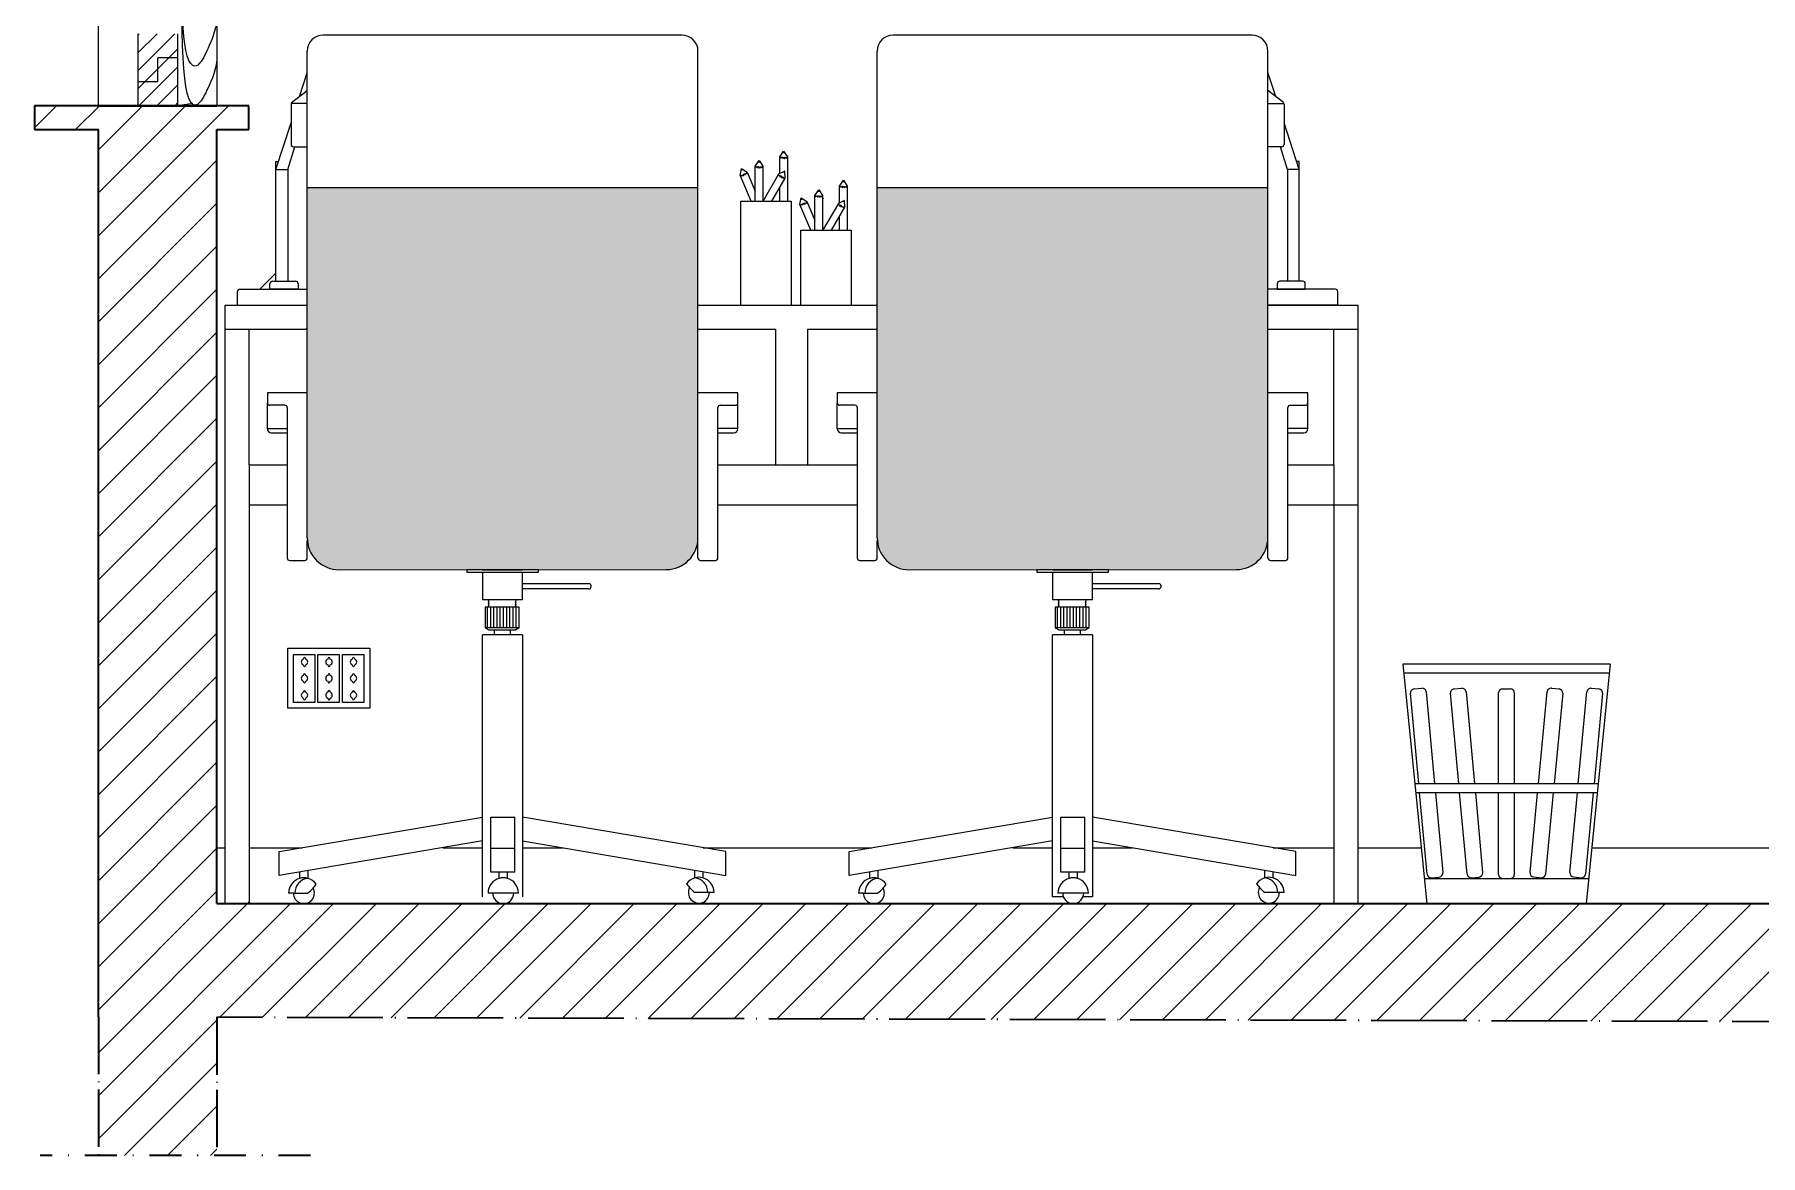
# Model space of a CAD drawing. Header units: millimetres. Extents: x 1104 to 6167, y 592 to 2113.
# Drawn here: x 5008.6 to 5225, y 968 to 1108.4 of the extents above; entities that cross this region are included whole.
import ezdxf

# ---------------------------------------------------------------- set-up
doc = ezdxf.new("R2010")
doc.units = ezdxf.units.MM
doc.linetypes.add('ACAD_ISO04W100', pattern=[30, 24, -3, 0, -3])
doc.linetypes.add('DASHDOT', pattern=[1, 0.5, -0.25, 0, -0.25])
for name, color, linetype, lineweight in [('A-FLOR-LEVL', 3, 'Continuous', 35), ('A-FURN', 2, 'Continuous', 18), ('A-GLAZ-FULL', 4, 'Continuous', 25), ('A-WALL-FULL-EXT', 3, 'Continuous', 35), ('A-WALL-FULL-EXTR', 3, 'Continuous', 35), ('TEXTURE', 13, 'Continuous', 25)]:
    doc.layers.add(name, color=color, linetype=linetype, lineweight=lineweight)
for name, color, linetype in [('A-SECT-D-MCUC', 12, 'Continuous'), ('ACCESSORI', 8, 'Continuous'), ('BATTISCOPA', 10, 'Continuous')]:
    doc.layers.add(name, color=color, linetype=linetype)

msp = doc.modelspace()

# ---------------------------------------------------------------- hatches: boundary and pattern name
at = {"layer": 'A-SECT-D-MCUC'}
h = msp.add_hatch(dxfattribs=at)
h.set_pattern_fill('ANSI31', color=256, scale=0.5)
h.paths.add_polyline_path([(5026.53, 1108.53), (5021.53, 1108.53), (5021.53, 1102.53), (5024.03, 1102.53), (5024.03, 1105.53), (5026.53, 1105.53)])
h.paths.add_polyline_path([(5026.53, 1105.53), (5024.03, 1105.53), (5024.03, 1102.53), (5021.53, 1102.53), (5021.53, 1099.53), (5026.53, 1099.53)])
h.paths.add_polyline_path([(5026.53, 1239.53), (5021.53, 1239.53), (5021.53, 1236.53), (5024.03, 1236.53), (5024.03, 1233.53), (5026.53, 1233.53)])
h.paths.add_polyline_path([(5026.53, 1233.53), (5024.03, 1233.53), (5024.03, 1236.53), (5021.53, 1236.53), (5021.53, 1230.53), (5026.53, 1230.53)])
at = {"layer": 'TEXTURE'}
h = msp.add_hatch(dxfattribs=at)
h.set_pattern_fill('ANGLE', color=256, scale=0.21)
h.set_pattern_definition([(0, (0, 0), (0, 1.46685), [1.0668, -0.40005]), (90, (0, 0), (-1.46685, 9e-17), [1.0668, -0.40005])])
h.paths.add_polyline_path([(5091.75, 1089.26), (5042.75, 1089.26), (5042.75, 1045.37, 0.414284), (5046.75, 1041.37), (5064.75, 1041.37), (5064.75, 1041.37), (5069.75, 1041.37), (5087.75, 1041.38, 0.414106), (5091.75, 1045.38), (5091.75, 1045.94)])
h.paths.add_polyline_path([(5163.22, 1089.26), (5114.22, 1089.26), (5114.22, 1045.37, 0.414284), (5118.22, 1041.37), (5136.22, 1041.37), (5136.22, 1041.37), (5141.22, 1041.37), (5159.22, 1041.38, 0.414106), (5163.22, 1045.38), (5163.22, 1045.94)])

# ---------------------------------------------------------------- linework, layer by layer
for p, q in [((5031.43, 1073.87), (5031.43, 1077.84)), ((5032.48, 1074.52), (5042.75, 1074.52)), ((5091.75, 1074.52), (5114.22, 1074.52)), ((5163.22, 1074.52), (5174.48, 1074.52))]:
    msp.add_line(p, q)
at = {"layer": 'A-FLOR-LEVL'}
for p, q in [((5035.43, 1099.53), (5008.56, 1099.53)), ((5008.56, 1099.53), (5008.56, 1096.53)), ((5035.43, 1096.53), (5035.43, 1099.53)), ((5008.56, 1096.53), (5016.56, 1096.53)), ((5031.43, 1096.53), (5035.43, 1096.53)), ((5031.43, 999.53), (5384.44, 999.57))]:
    msp.add_line(p, q, dxfattribs=at)
at = {"layer": 'A-FLOR-LEVL', "linetype": 'ACAD_ISO04W100', "ltscale": 0.3}
for p, q in [((5016.56, 985.33), (5016.56, 967.96)), ((5031.43, 985.28), (5031.43, 967.96))]:
    msp.add_line(p, q, dxfattribs=at)
at = {"layer": 'A-FLOR-LEVL', "linetype": 'ACAD_ISO04W100', "ltscale": 0.5}
msp.add_line((5384.44, 984.29), (5031.43, 985.28), dxfattribs=at)
at = {"layer": 'A-FURN'}
for p, q in [((5016.56, 1099.53), (5016.56, 1239.53)), ((5031.43, 1128.72), (5031.43, 1099.53)), ((5089.75, 1108.37), (5044.75, 1108.37)), ((5161.22, 1108.37), (5116.22, 1108.37)), ((5042.75, 1045.37), (5042.75, 1106.37)), ((5091.75, 1045.94), (5091.75, 1106.37)), ((5114.22, 1045.37), (5114.22, 1106.37)), ((5163.22, 1045.94), (5163.22, 1106.37)), ((5028.42, 1099.79), (5026.53, 1099.53)), ((5042.75, 1089.26), (5091.75, 1089.26)), ((5114.22, 1089.26), (5163.22, 1089.26)), ((5034, 1074.52), (5034, 1076.22)), ((5034.3, 1076.52), (5042.75, 1076.52)), ((5041.6, 1076.52), (5038.08, 1076.52)), ((5032.48, 999.52), (5032.48, 1074.52)), ((5032.48, 1074.52), (5042.75, 1074.52)), ((5034, 1074.52), (5042.75, 1074.52)), ((5091.75, 1074.52), (5114.22, 1074.52)), ((5163.22, 1074.52), (5174.48, 1074.52)), ((5171.98, 1074.52), (5163.22, 1074.52)), ((5174.48, 1074.52), (5174.48, 999.54)), ((5032.48, 1071.52), (5042.75, 1071.52)), ((5035.48, 1054.52), (5035.48, 1071.52)), ((5091.75, 1071.52), (5101.48, 1071.52)), ((5101.48, 1071.52), (5101.48, 1054.52)), ((5105.48, 1071.52), (5114.22, 1071.52)), ((5105.48, 1071.52), (5105.48, 1054.52)), ((5163.22, 1071.52), (5174.48, 1071.52)), ((5171.48, 1054.52), (5171.48, 1071.52)), ((5042.75, 1063.54), (5037.75, 1063.54)), ((5037.75, 1063.54), (5037.75, 1062.29)), ((5096.75, 1063.54), (5091.75, 1063.54)), ((5096.75, 1062.29), (5096.75, 1063.54)), ((5114.22, 1063.54), (5109.22, 1063.54)), ((5109.22, 1063.54), (5109.22, 1062.29)), ((5168.22, 1063.54), (5163.22, 1063.54)), ((5168.22, 1062.29), (5168.22, 1063.54)), ((5037.75, 1059.04), (5037.75, 1062.29)), ((5039.95, 1061.99), (5038.05, 1061.99)), ((5040.25, 1061.69), (5040.25, 1042.84)), ((5094.25, 1042.84), (5094.25, 1061.69)), ((5094.55, 1061.99), (5096.45, 1061.99)), ((5096.75, 1059.04), (5096.75, 1062.29)), ((5109.22, 1059.04), (5109.22, 1062.29)), ((5111.42, 1061.99), (5109.52, 1061.99)), ((5111.72, 1061.69), (5111.72, 1042.84)), ((5165.72, 1042.84), (5165.72, 1061.69)), ((5166.02, 1061.99), (5167.92, 1061.99)), ((5168.22, 1059.04), (5168.22, 1062.29)), ((5040.25, 1059.04), (5037.75, 1059.04)), ((5038.25, 1058.54), (5040.25, 1058.54)), ((5096.75, 1059.08), (5094.25, 1059.06)), ((5094.25, 1058.54), (5096.25, 1058.54)), ((5111.72, 1059.04), (5109.22, 1059.04)), ((5109.72, 1058.54), (5111.72, 1058.54)), ((5168.22, 1059.08), (5165.72, 1059.06)), ((5165.72, 1058.54), (5167.72, 1058.54)), ((5035.48, 1054.52), (5035.48, 999.52)), ((5035.48, 1054.52), (5040.25, 1054.52)), ((5094.25, 1054.52), (5111.72, 1054.52)), ((5165.72, 1054.52), (5171.48, 1054.52)), ((5171.48, 1054.52), (5171.48, 999.52)), ((5035.48, 1049.52), (5040.25, 1049.52)), ((5094.25, 1049.52), (5111.72, 1049.52)), ((5165.72, 1049.52), (5171.48, 1049.52)), ((5171.48, 1049.52), (5174.48, 1049.52)), ((5091.75, 1042.84), (5091.75, 1045.94)), ((5091.75, 1045.38), (5091.75, 1045.88)), ((5163.22, 1042.84), (5163.22, 1045.94)), ((5163.22, 1045.38), (5163.22, 1045.88)), ((5042.75, 1042.84), (5042.75, 1045.05)), ((5114.22, 1042.84), (5114.22, 1045.05)), ((5040.55, 1042.54), (5042.45, 1042.54)), ((5046.75, 1041.37), (5087.75, 1041.38)), ((5092.05, 1042.54), (5093.95, 1042.54)), ((5112.02, 1042.54), (5113.92, 1042.54)), ((5118.22, 1041.37), (5159.22, 1041.38)), ((5163.52, 1042.54), (5165.42, 1042.54)), ((5069.75, 1039.64), (5078.04, 1039.64)), ((5078.04, 1038.96), (5069.75, 1038.96)), ((5078.34, 1039.26), (5078.34, 1039.34)), ((5141.22, 1039.64), (5149.51, 1039.64)), ((5149.51, 1038.96), (5141.22, 1038.96)), ((5149.81, 1039.26), (5149.81, 1039.34)), ((5069.32, 1036.68), (5065.08, 1036.68)), ((5065.32, 1036.68), (5065.32, 1034.08)), ((5065.72, 1036.68), (5065.72, 1034.08)), ((5066.12, 1036.68), (5066.12, 1034.08)), ((5066.52, 1036.68), (5066.52, 1034.08)), ((5066.92, 1036.68), (5066.92, 1034.08)), ((5067.32, 1036.68), (5067.32, 1034.08)), ((5067.72, 1036.68), (5067.72, 1034.08)), ((5068.12, 1036.68), (5068.12, 1034.08)), ((5068.52, 1036.68), (5068.52, 1034.08)), ((5068.92, 1036.68), (5068.92, 1034.08)), ((5140.79, 1036.68), (5136.55, 1036.68)), ((5136.79, 1036.68), (5136.79, 1034.08)), ((5137.19, 1036.68), (5137.19, 1034.08)), ((5137.59, 1036.68), (5137.59, 1034.08)), ((5137.99, 1036.68), (5137.99, 1034.08)), ((5138.39, 1036.68), (5138.39, 1034.08)), ((5138.79, 1036.68), (5138.79, 1034.08)), ((5139.19, 1036.68), (5139.19, 1034.08)), ((5139.59, 1036.68), (5139.59, 1034.08)), ((5139.99, 1036.68), (5139.99, 1034.08)), ((5140.39, 1036.68), (5140.39, 1034.08)), ((5064.75, 1000.37), (5064.75, 1033.22)), ((5069.75, 1033.22), (5064.75, 1033.22)), ((5069.32, 1034.08), (5065.08, 1034.08)), ((5065.08, 1034.08), (5065.51, 1033.84)), ((5066.25, 1033.22), (5066.25, 1033.84)), ((5068.25, 1033.22), (5068.25, 1033.84)), ((5069.32, 1034.08), (5068.9, 1033.84)), ((5069.75, 1033.22), (5069.75, 1000.37)), ((5136.22, 1000.37), (5136.22, 1033.22)), ((5141.22, 1033.22), (5136.22, 1033.22)), ((5140.79, 1034.08), (5136.55, 1034.08)), ((5136.55, 1034.08), (5136.98, 1033.84)), ((5137.72, 1033.22), (5137.72, 1033.84)), ((5139.72, 1033.22), (5139.72, 1033.84)), ((5140.79, 1034.08), (5140.37, 1033.84)), ((5141.22, 1033.22), (5141.22, 1000.37)), ((5206.13, 1029.55), (5180.13, 1029.55)), ((5180.13, 1029.55), (5183.13, 999.55)), ((5206.01, 1028.39), (5180.24, 1028.39)), ((5206.13, 1029.55), (5203.13, 999.55)), ((5182.14, 1014.55), (5181.09, 1025.89)), ((5181.55, 1026.43), (5182.52, 1026.52)), ((5183.06, 1026.07), (5184.12, 1014.55)), ((5187.14, 1014.55), (5186.09, 1025.89)), ((5186.55, 1026.43), (5187.52, 1026.52)), ((5188.06, 1026.07), (5189.12, 1014.55)), ((5192.14, 1014.55), (5192.14, 1025.94)), ((5192.64, 1026.44), (5193.61, 1026.44)), ((5194.11, 1025.94), (5194.11, 1014.55)), ((5197.13, 1014.55), (5198.21, 1026.07)), ((5198.76, 1026.52), (5199.73, 1026.43)), ((5200.18, 1025.89), (5199.11, 1014.55)), ((5202.13, 1014.55), (5203.21, 1026.07)), ((5203.76, 1026.52), (5204.73, 1026.43)), ((5205.18, 1025.89), (5204.11, 1014.55)), ((5204.63, 1014.55), (5181.63, 1014.55)), ((5204.51, 1013.39), (5181.74, 1013.39)), ((5183.18, 1003.22), (5182.24, 1013.39)), ((5184.23, 1013.39), (5185.14, 1003.4)), ((5188.18, 1003.22), (5187.24, 1013.39)), ((5189.23, 1013.39), (5190.14, 1003.4)), ((5192.14, 1003.17), (5192.14, 1013.39)), ((5194.11, 1013.39), (5194.11, 1003.17)), ((5196.08, 1003.4), (5197.02, 1013.39)), ((5199, 1013.39), (5198.04, 1003.22)), ((5201.08, 1003.4), (5202.02, 1013.39)), ((5204, 1013.39), (5203.04, 1003.22)), ((5065.79, 1003.47), (5065.79, 1010.37)), ((5065.79, 1010.37), (5068.79, 1010.37)), ((5068.79, 1003.47), (5068.79, 1010.37)), ((5137.26, 1003.47), (5137.26, 1010.37)), ((5137.26, 1010.37), (5140.26, 1010.37)), ((5140.26, 1003.47), (5140.26, 1010.37)), ((5065.79, 1006.49), (5068.79, 1006.49)), ((5137.26, 1006.49), (5140.26, 1006.49)), ((5041.83, 1002.68), (5041.83, 1003.47)), ((5042.82, 1003.64), (5042.82, 1002.68)), ((5068.79, 1003.47), (5065.79, 1003.47)), ((5066.83, 1002.68), (5066.83, 1003.47)), ((5067.82, 1003.47), (5067.82, 1002.68)), ((5091.36, 1002.76), (5091.36, 1003.69)), ((5092.35, 1003.53), (5092.35, 1002.76)), ((5113.3, 1002.68), (5113.3, 1003.47)), ((5114.29, 1003.64), (5114.29, 1002.68)), ((5140.26, 1003.47), (5137.26, 1003.47)), ((5138.3, 1002.68), (5138.3, 1003.47)), ((5139.29, 1003.47), (5139.29, 1002.68)), ((5162.83, 1002.76), (5162.83, 1003.69)), ((5163.82, 1003.53), (5163.82, 1002.76)), ((5182.81, 1002.67), (5203.44, 1002.67)), ((5183.72, 1002.76), (5184.69, 1002.85)), ((5188.72, 1002.76), (5189.69, 1002.85)), ((5192.64, 1002.67), (5193.61, 1002.67)), ((5196.53, 1002.86), (5197.5, 1002.77)), ((5201.53, 1002.86), (5202.5, 1002.77)), ((5041.01, 1000.84), (5040.42, 1000.84)), ((5041.01, 1000.84), (5042.8, 1000.84)), ((5066.01, 1000.84), (5065.42, 1000.84)), ((5068.65, 1000.84), (5066.01, 1000.84)), ((5069.24, 1000.84), (5068.65, 1000.84)), ((5093.18, 1000.91), (5091.38, 1000.91)), ((5093.77, 1000.91), (5093.18, 1000.91)), ((5112.48, 1000.84), (5111.89, 1000.84)), ((5112.48, 1000.84), (5114.27, 1000.84)), ((5137.57, 1000.37), (5136.22, 1000.37)), ((5137.48, 1000.84), (5136.89, 1000.84)), ((5140.12, 1000.84), (5137.48, 1000.84)), ((5141.22, 1000.37), (5140.03, 1000.37)), ((5140.71, 1000.84), (5140.12, 1000.84)), ((5164.65, 1000.91), (5162.85, 1000.91)), ((5165.24, 1000.91), (5164.65, 1000.91)), ((5171.48, 999.52), (5174.48, 999.52)), ((5183.13, 999.55), (5203.13, 999.55))]:
    msp.add_line(p, q, dxfattribs=at)
for points in [[(5071.75, 1041.37), (5062.75, 1041.37), (5062.75, 1041.05), (5071.75, 1041.05)], [(5143.22, 1041.37), (5134.22, 1041.37), (5134.22, 1041.05), (5143.22, 1041.05)], [(5040.3, 1031.52), (5050.61, 1031.52), (5050.61, 1024.02), (5040.3, 1024.02)]]:
    msp.add_lwpolyline(points, close=True, dxfattribs=at)
for points in [[(5064.75, 1041.37), (5064.75, 1041.37), (5069.75, 1041.37), (5069.75, 1041.37)], [(5064.75, 1041.05), (5064.75, 1037.63), (5069.75, 1037.63), (5069.75, 1041.05)], [(5136.22, 1041.37), (5136.22, 1041.37), (5141.22, 1041.37), (5141.22, 1041.37)], [(5136.22, 1041.05), (5136.22, 1037.63), (5141.22, 1037.63), (5141.22, 1041.05)], [(5065.08, 1036.68), (5065.08, 1034.08)], [(5065.58, 1037.63), (5065.46, 1037.48), (5065.58, 1037.35), (5065.46, 1037.22), (5065.58, 1037.1), (5065.46, 1037), (5065.58, 1036.88), (5065.46, 1036.79), (5065.58, 1036.68)], [(5068.82, 1037.63), (5068.95, 1037.48), (5068.82, 1037.35), (5068.95, 1037.22), (5068.82, 1037.1), (5068.95, 1037), (5068.82, 1036.88), (5068.95, 1036.79), (5068.82, 1036.68)], [(5069.32, 1034.08), (5069.32, 1036.68)], [(5136.55, 1036.68), (5136.55, 1034.08)], [(5137.05, 1037.63), (5136.93, 1037.48), (5137.05, 1037.35), (5136.93, 1037.22), (5137.05, 1037.1), (5136.93, 1037), (5137.05, 1036.88), (5136.93, 1036.79), (5137.05, 1036.68)], [(5140.29, 1037.63), (5140.42, 1037.48), (5140.29, 1037.35), (5140.42, 1037.22), (5140.29, 1037.1), (5140.42, 1037), (5140.29, 1036.88), (5140.42, 1036.79), (5140.29, 1036.68)], [(5140.79, 1034.08), (5140.79, 1036.68)], [(5065.51, 1033.84), (5068.9, 1033.84)], [(5136.98, 1033.84), (5140.37, 1033.84)], [(5064.75, 1007.37), (5039.25, 1003.04), (5039.25, 1006.04), (5064.75, 1010.37)], [(5069.75, 1007.37), (5095.24, 1003.04), (5095.24, 1006.04), (5069.75, 1010.37)], [(5136.22, 1007.37), (5110.72, 1003.04), (5110.72, 1006.04), (5136.22, 1010.37)], [(5141.22, 1007.37), (5166.71, 1003.04), (5166.71, 1006.04), (5141.22, 1010.37)]]:
    msp.add_lwpolyline(points, dxfattribs=at)
for centre, radius, start, end in [((5044.75, 1106.37), 2, 90, 180), ((5089.75, 1106.37), 2, 0, 90), ((5116.22, 1106.37), 2, 90, 180), ((5161.22, 1106.37), 2, 0, 90), ((5034.3, 1076.22), 0.3, 90, 180), ((5038.05, 1062.29), 0.3, 180, 270), ((5039.95, 1061.69), 0.3, 0, 90), ((5094.55, 1061.69), 0.3, 90, 180), ((5096.45, 1062.29), 0.3, 270, 360), ((5109.52, 1062.29), 0.3, 180, 270), ((5111.42, 1061.69), 0.3, 0, 90), ((5166.02, 1061.69), 0.3, 90, 180), ((5167.92, 1062.29), 0.3, 270, 360), ((5038.25, 1059.04), 0.5, 180, 270), ((5042.25, 1059.04), 0.5, 359.7507, 0), ((5096.25, 1059.04), 0.5, 270, 0), ((5109.72, 1059.04), 0.5, 180, 270), ((5113.72, 1059.04), 0.5, 359.7507, 0), ((5167.72, 1059.04), 0.5, 270, 0), ((5046.75, 1045.37), 4, 180, 270.0139), ((5087.75, 1045.38), 4, 270.0139, 0), ((5118.22, 1045.37), 4, 180, 270.0139), ((5159.22, 1045.38), 4, 270.0139, 0), ((5040.55, 1042.84), 0.3, 180, 270), ((5042.45, 1042.84), 0.3, 270, 0), ((5092.05, 1042.84), 0.3, 180, 270), ((5093.95, 1042.84), 0.3, 270, 0), ((5112.02, 1042.84), 0.3, 180, 270), ((5113.92, 1042.84), 0.3, 270, 0), ((5163.52, 1042.84), 0.3, 180, 270), ((5165.42, 1042.84), 0.3, 270, 0), ((5078.04, 1039.34), 0.3, 0, 90), ((5078.04, 1039.26), 0.3, 270, 0), ((5149.51, 1039.34), 0.3, 0, 90), ((5149.51, 1039.26), 0.3, 270, 0), ((5181.59, 1025.93), 0.5, 95.2515, 185.2515), ((5182.56, 1026.02), 0.5, 5.2515, 95.2515), ((5186.59, 1025.93), 0.5, 95.2515, 185.2515), ((5187.56, 1026.02), 0.5, 5.2515, 95.2515), ((5192.64, 1025.94), 0.5, 90, 180), ((5193.61, 1025.94), 0.5, 0, 90), ((5198.71, 1026.02), 0.5, 84.6258, 174.6258), ((5199.68, 1025.93), 0.5, 354.6258, 84.6258), ((5203.71, 1026.02), 0.5, 84.6258, 174.6258), ((5204.68, 1025.93), 0.5, 354.6258, 84.6258), ((5042.33, 1000.84), 1.91, 104.9882, 180), ((5043.04, 1000.87), 1.83, 96.7519, 180.9034), ((5042.33, 1000.84), 1.91, 75.0118, 104.9882), ((5042.33, 1000.84), 1.91, 35.449, 75.0118), ((5067.33, 1000.84), 1.91, 104.9882, 180), ((5067.33, 1000.84), 1.91, 75.0118, 104.9882), ((5067.33, 1000.84), 1.91, 0, 75.0118), ((5091.86, 1000.91), 1.91, 104.9882, 144.551), ((5091.86, 1000.91), 1.91, 75.0118, 104.9882), ((5091.15, 1000.94), 1.83, 359.0966, 83.2481), ((5091.86, 1000.91), 1.91, 0, 75.0118), ((5113.8, 1000.84), 1.91, 104.9882, 180), ((5114.51, 1000.87), 1.83, 96.7519, 180.9034), ((5113.8, 1000.84), 1.91, 75.0118, 104.9882), ((5113.8, 1000.84), 1.91, 35.449, 75.0118), ((5138.8, 1000.84), 1.91, 104.9882, 180), ((5138.8, 1000.84), 1.91, 75.0118, 104.9882), ((5138.8, 1000.84), 1.91, 0, 75.0118), ((5163.33, 1000.91), 1.91, 104.9882, 144.551), ((5163.33, 1000.91), 1.91, 75.0118, 104.9882), ((5162.62, 1000.94), 1.83, 359.0966, 83.2481), ((5163.33, 1000.91), 1.91, 0, 75.0118), ((5183.68, 1003.26), 0.5, 185.2515, 275.2515), ((5184.65, 1003.35), 0.5, 275.2515, 5.2515), ((5188.68, 1003.26), 0.5, 185.2515, 275.2515), ((5189.65, 1003.35), 0.5, 275.2515, 5.2515), ((5192.64, 1003.17), 0.5, 180, 270), ((5193.61, 1003.17), 0.5, 270, 0), ((5196.58, 1003.36), 0.5, 174.6258, 264.6258), ((5197.55, 1003.27), 0.5, 264.6258, 354.6258), ((5201.58, 1003.36), 0.5, 174.6258, 264.6258), ((5202.55, 1003.27), 0.5, 264.6258, 354.6258), ((5042.33, 1000.84), 1.32, 180, 28.0642), ((5039.86, 1004.79), 4.93, 306.7009, 317.468), ((5039.86, 1004.79), 4.93, 317.468, 324.7631), ((5067.33, 1000.84), 1.32, 180, 0), ((5094.33, 1004.87), 4.93, 215.2369, 222.532), ((5091.86, 1000.91), 1.32, 151.9358, 0), ((5094.33, 1004.87), 4.93, 222.532, 233.2991), ((5113.8, 1000.84), 1.32, 180, 28.0642), ((5111.33, 1004.79), 4.93, 306.7009, 317.468), ((5111.33, 1004.79), 4.93, 317.468, 324.7631), ((5138.8, 1000.84), 1.32, 180, 0), ((5165.8, 1004.87), 4.93, 215.2369, 222.532), ((5163.33, 1000.91), 1.32, 151.9358, 0), ((5165.8, 1004.87), 4.93, 222.532, 233.2991)]:
    msp.add_arc(centre, radius, start, end, dxfattribs=at)
at = {"layer": 'A-FURN', "transparency": 33554687}
for points, knots in [([(5031.12, 1111.98), (5031.23, 1111.76), (5031.72, 1110.36), (5030.83, 1107.7), (5027.72, 1101.35), (5026.64, 1109.29), (5027.3, 1117.19)], [6.420227, 6.420227, 6.420227, 6.420227, 7.269335, 11.600264, 14.062778, 25.563199, 25.563199, 25.563199, 25.563199]), ([(5031.43, 1105.75), (5031.47, 1104.64), (5030.73, 1102.49), (5027.72, 1096.52), (5026.64, 1104.29), (5027.3, 1117.19)], [7.88536, 7.88536, 7.88536, 7.88536, 11.600264, 14.062778, 25.563199, 25.563199, 25.563199, 25.563199])]:
    msp.add_open_spline(points, degree=3, knots=knots, dxfattribs=at)
at = {"layer": 'A-GLAZ-FULL', "transparency": 33554687}
for p, q in [((5021.53, 1108.53), (5021.53, 1099.53)), ((5026.53, 1099.53), (5026.53, 1108.53)), ((5024.03, 1102.53), (5024.03, 1105.53)), ((5026.53, 1105.53), (5024.04, 1105.53)), ((5024.03, 1102.53), (5021.53, 1102.53))]:
    msp.add_line(p, q, dxfattribs=at)
at = {"layer": 'A-GLAZ-FULL'}
msp.add_line((5028.99, 1099.53), (5028.99, 1099.73), dxfattribs=at)
at = {"layer": 'A-SECT-D-MCUC', "linetype": 'Continuous'}
for p, q in [((5008.56, 1096.76), (5011.33, 1099.53)), ((5013.71, 1096.53), (5016.71, 1099.53)), ((5016.56, 1093.98), (5022.1, 1099.53)), ((5016.56, 1088.59), (5027.49, 1099.53)), ((5016.56, 1083.2), (5032.88, 1099.53)), ((5035.27, 1096.53), (5035.43, 1096.69)), ((5016.56, 1077.82), (5031.43, 1092.69)), ((5016.56, 1072.43), (5031.43, 1087.3)), ((5107.37, 1087.81), (5107.49, 1087.92)), ((5016.56, 1067.04), (5031.43, 1081.91)), ((5036.81, 1076.52), (5038.82, 1078.53)), ((5016.56, 1061.65), (5031.43, 1076.52)), ((5042.59, 1071.52), (5042.75, 1071.68)), ((5016.56, 1056.26), (5031.43, 1071.13)), ((5016.56, 1050.88), (5031.43, 1065.75)), ((5016.56, 1045.49), (5031.43, 1060.36)), ((5016.56, 1040.1), (5031.43, 1054.97)), ((5016.56, 1034.71), (5031.43, 1049.58)), ((5016.56, 1029.32), (5031.43, 1044.19)), ((5016.56, 1023.93), (5031.43, 1038.8)), ((5016.56, 1018.55), (5031.43, 1033.42)), ((5016.56, 1013.16), (5031.43, 1028.03)), ((5016.56, 1007.77), (5031.43, 1022.64)), ((5016.56, 1002.38), (5031.43, 1017.25)), ((5016.56, 996.99), (5031.43, 1011.86)), ((5016.56, 991.61), (5031.47, 1006.52)), ((5182.34, 1006.52), (5182.42, 1006.6)), ((5032.43, 1002.09), (5032.48, 1002.14)), ((5016.56, 986.22), (5031.43, 1001.09)), ((5016.56, 980.83), (5035.25, 999.53)), ((5016.56, 975.44), (5040.64, 999.53)), ((5031.79, 985.28), (5046.03, 999.53)), ((5035.25, 999.53), (5035.48, 999.75)), ((5037.16, 985.27), (5051.42, 999.52)), ((5042.53, 985.25), (5056.8, 999.52)), ((5047.91, 985.24), (5062.19, 999.52)), ((5053.28, 985.22), (5067.58, 999.52)), ((5058.65, 985.21), (5072.97, 999.52)), ((5064.03, 985.19), (5078.36, 999.52)), ((5069.4, 985.18), (5083.74, 999.52)), ((5074.77, 985.16), (5089.13, 999.52)), ((5080.14, 985.15), (5094.52, 999.52)), ((5085.52, 985.13), (5099.91, 999.52)), ((5090.89, 985.12), (5105.29, 999.52)), ((5096.26, 985.1), (5110.68, 999.52)), ((5101.64, 985.09), (5116.07, 999.52)), ((5107.01, 985.07), (5121.46, 999.52)), ((5112.38, 985.06), (5126.85, 999.52)), ((5117.76, 985.04), (5132.23, 999.52)), ((5123.13, 985.03), (5137.62, 999.52)), ((5128.5, 985.01), (5143.01, 999.52)), ((5133.87, 985), (5148.4, 999.52)), ((5139.25, 984.98), (5153.79, 999.52)), ((5144.62, 984.97), (5159.17, 999.52)), ((5149.99, 984.95), (5164.56, 999.52)), ((5155.37, 984.94), (5169.95, 999.52)), ((5160.74, 984.92), (5175.36, 999.54)), ((5166.11, 984.9), (5180.75, 999.54)), ((5171.49, 984.89), (5186.14, 999.55)), ((5176.86, 984.87), (5191.53, 999.55)), ((5182.23, 984.86), (5196.92, 999.55)), ((5187.6, 984.84), (5202.31, 999.55)), ((5192.98, 984.83), (5207.7, 999.55)), ((5198.35, 984.81), (5213.08, 999.55)), ((5203.72, 984.8), (5218.47, 999.55)), ((5209.1, 984.78), (5223.86, 999.55)), ((5214.47, 984.77), (5229.25, 999.55)), ((5219.84, 984.75), (5234.64, 999.55)), ((5016.56, 970.05), (5031.43, 984.92)), ((5019.85, 967.96), (5031.43, 979.53)), ((5025.23, 967.96), (5031.43, 974.15)), ((5030.62, 967.96), (5031.43, 968.76))]:
    msp.add_line(p, q, dxfattribs=at)
at = {"layer": 'A-WALL-FULL-EXT'}
msp.add_line((5016.56, 1099.53), (5031.43, 1099.53), dxfattribs=at)
at = {"layer": 'A-WALL-FULL-EXTR'}
for p, q in [((5016.56, 985.33), (5016.56, 1096.53)), ((5031.43, 999.53), (5031.43, 1096.53))]:
    msp.add_line(p, q, dxfattribs=at)
at = {"layer": 'A-WALL-FULL-EXTR', "linetype": 'DASHDOT', "ltscale": 8}
msp.add_line((5043.17, 967.96), (5009.25, 967.96), dxfattribs=at)
at = {"layer": 'ACCESSORI'}
for p, q in [((5041.79, 1100.68), (5042.75, 1103.64)), ((5164.19, 1100.68), (5163.22, 1103.68)), ((5040.72, 1099.7), (5040.72, 1094.68)), ((5042.75, 1099.82), (5040.75, 1099.82)), ((5040.8, 1099.91), (5042.75, 1101.43)), ((5165.17, 1099.91), (5163.22, 1101.44)), ((5163.22, 1099.82), (5165.25, 1099.82)), ((5165.25, 1099.7), (5165.25, 1094.68)), ((5038.82, 1091.53), (5040.72, 1097.4)), ((5167.15, 1091.53), (5165.25, 1097.4)), ((5040.3, 1091.53), (5041.19, 1094.38)), ((5041.02, 1094.38), (5042.75, 1094.38)), ((5102.02, 1093.12), (5102.49, 1093.83)), ((5102.02, 1093.12), (5102.15, 1092.97)), ((5102.02, 1091.01), (5102.02, 1093.12)), ((5102.15, 1092.97), (5102.25, 1093.1)), ((5102.25, 1093.1), (5102.38, 1092.9)), ((5102.38, 1093.66), (5102.61, 1093.67)), ((5102.38, 1092.9), (5102.49, 1093.1)), ((5102.49, 1093.83), (5102.97, 1093.12)), ((5102.49, 1093.1), (5102.61, 1092.88)), ((5102.61, 1092.88), (5102.69, 1093.08)), ((5102.69, 1093.08), (5102.84, 1092.96)), ((5102.84, 1092.96), (5102.97, 1093.12)), ((5102.85, 1093.12), (5102.85, 1093.12)), ((5102.97, 1093.12), (5102.97, 1087.58)), ((5164.95, 1094.38), (5163.22, 1094.38)), ((5165.68, 1091.53), (5164.78, 1094.38)), ((5038.82, 1077.52), (5038.82, 1092.52)), ((5038.82, 1092.52), (5039.14, 1092.52)), ((5038.82, 1091.53), (5040.3, 1091.53)), ((5040.3, 1091.53), (5040.3, 1077.52)), ((5097.03, 1090.8), (5097.19, 1091.65)), ((5097.03, 1090.8), (5097.21, 1090.72)), ((5098.41, 1087.58), (5097.03, 1090.8)), ((5097.15, 1091.45), (5097.35, 1091.54)), ((5097.19, 1091.65), (5097.91, 1091.18)), ((5097.21, 1090.72), (5097.25, 1090.87)), ((5097.25, 1090.87), (5097.45, 1090.75)), ((5097.45, 1090.75), (5097.48, 1090.98)), ((5097.48, 1090.98), (5097.67, 1090.82)), ((5097.66, 1091.03), (5097.85, 1090.98)), ((5097.67, 1090.82), (5097.66, 1091.03)), ((5097.8, 1091.13), (5097.8, 1091.13)), ((5097.85, 1090.98), (5097.91, 1091.18)), ((5097.91, 1091.18), (5098.92, 1088.81)), ((5098.92, 1091.93), (5099.4, 1092.64)), ((5098.92, 1091.93), (5099.05, 1091.78)), ((5098.92, 1087.58), (5098.92, 1091.93)), ((5099.05, 1091.78), (5099.15, 1091.91)), ((5099.15, 1091.91), (5099.28, 1091.71)), ((5099.28, 1092.47), (5099.51, 1092.48)), ((5099.28, 1091.71), (5099.4, 1091.91)), ((5099.4, 1092.64), (5099.88, 1091.93)), ((5099.4, 1091.91), (5099.52, 1091.69)), ((5099.52, 1091.69), (5099.59, 1091.89)), ((5099.59, 1091.89), (5099.74, 1091.77)), ((5099.74, 1091.77), (5099.88, 1091.93)), ((5099.75, 1091.93), (5099.75, 1091.93)), ((5099.88, 1091.93), (5099.88, 1087.53)), ((5101.86, 1090.93), (5099.88, 1087.53)), ((5102.63, 1091.31), (5101.86, 1090.93)), ((5101.89, 1090.73), (5101.86, 1090.93)), ((5101.96, 1090.87), (5101.96, 1090.87)), ((5102.65, 1091.1), (5102.46, 1091.22)), ((5102.68, 1090.45), (5102.63, 1091.31)), ((5165.68, 1091.53), (5165.68, 1077.52)), ((5167.15, 1091.53), (5165.68, 1091.53)), ((5167.15, 1092.52), (5166.84, 1092.52)), ((5167.15, 1077.52), (5167.15, 1092.52)), ((5101.01, 1087.58), (5102.68, 1090.45)), ((5102.09, 1090.75), (5101.89, 1090.73)), ((5102.02, 1087.58), (5102.02, 1089.3)), ((5102.05, 1090.55), (5102.09, 1090.75)), ((5102.26, 1090.68), (5102.05, 1090.55)), ((5102.26, 1090.45), (5102.26, 1090.68)), ((5102.47, 1090.55), (5102.26, 1090.45)), ((5102.5, 1090.39), (5102.47, 1090.55)), ((5102.68, 1090.45), (5102.5, 1090.39)), ((5106.41, 1088.27), (5106.89, 1088.99)), ((5106.78, 1088.82), (5107, 1088.83)), ((5106.89, 1088.99), (5107.37, 1088.27)), ((5109.51, 1089.46), (5109.99, 1090.18)), ((5109.51, 1089.46), (5109.64, 1089.31)), ((5109.51, 1087.35), (5109.51, 1089.46)), ((5109.64, 1089.31), (5109.74, 1089.44)), ((5109.74, 1089.44), (5109.87, 1089.25)), ((5109.87, 1090.01), (5110.09, 1090.02)), ((5109.87, 1089.25), (5109.99, 1089.45)), ((5109.99, 1090.18), (5110.46, 1089.46)), ((5109.99, 1089.45), (5110.1, 1089.23)), ((5110.1, 1089.23), (5110.18, 1089.42)), ((5110.18, 1089.42), (5110.33, 1089.3)), ((5110.33, 1089.3), (5110.46, 1089.46)), ((5110.34, 1089.46), (5110.34, 1089.46)), ((5110.46, 1089.46), (5110.46, 1083.93)), ((5097.14, 1074.52), (5097.14, 1087.58)), ((5097.14, 1087.58), (5103.45, 1087.58)), ((5103.45, 1087.58), (5103.45, 1074.52)), ((5104.52, 1087.15), (5104.68, 1087.99)), ((5104.52, 1087.15), (5104.7, 1087.06)), ((5105.9, 1083.93), (5104.52, 1087.15)), ((5104.64, 1087.79), (5104.85, 1087.89)), ((5104.68, 1087.99), (5105.4, 1087.52)), ((5104.7, 1087.06), (5104.75, 1087.22)), ((5104.75, 1087.22), (5104.94, 1087.09)), ((5104.94, 1087.09), (5104.97, 1087.32)), ((5104.97, 1087.32), (5105.17, 1087.17)), ((5105.17, 1087.17), (5105.16, 1087.37)), ((5105.16, 1087.37), (5105.35, 1087.32)), ((5105.29, 1087.47), (5105.29, 1087.47)), ((5105.35, 1087.32), (5105.4, 1087.52)), ((5105.4, 1087.52), (5106.41, 1085.16)), ((5106.41, 1088.27), (5106.54, 1088.12)), ((5106.41, 1083.93), (5106.41, 1088.27)), ((5106.54, 1088.12), (5106.64, 1088.25)), ((5106.64, 1088.25), (5106.78, 1088.06)), ((5106.78, 1088.06), (5106.89, 1088.26)), ((5106.89, 1088.26), (5107.01, 1088.04)), ((5107.01, 1088.04), (5107.08, 1088.23)), ((5107.08, 1088.23), (5107.24, 1088.11)), ((5107.24, 1088.11), (5107.37, 1088.27)), ((5107.25, 1088.27), (5107.25, 1088.27)), ((5107.37, 1088.27), (5107.37, 1083.87)), ((5109.35, 1087.28), (5107.37, 1083.87)), ((5108.5, 1083.93), (5110.18, 1086.8)), ((5110.12, 1087.66), (5109.35, 1087.28)), ((5109.38, 1087.07), (5109.35, 1087.28)), ((5109.58, 1087.1), (5109.38, 1087.07)), ((5109.46, 1087.22), (5109.46, 1087.22)), ((5109.54, 1086.89), (5109.58, 1087.1)), ((5109.76, 1087.02), (5109.54, 1086.89)), ((5109.76, 1086.79), (5109.76, 1087.02)), ((5109.97, 1086.89), (5109.76, 1086.79)), ((5110.14, 1087.45), (5109.95, 1087.57)), ((5109.99, 1086.73), (5109.97, 1086.89)), ((5110.18, 1086.8), (5109.99, 1086.73)), ((5110.18, 1086.8), (5110.12, 1087.66)), ((5109.51, 1083.93), (5109.51, 1085.65)), ((5104.63, 1074.52), (5104.63, 1083.93)), ((5104.63, 1083.93), (5110.94, 1083.93)), ((5110.94, 1083.93), (5110.94, 1074.52)), ((5038.08, 1076.52), (5038.08, 1077.22)), ((5038.38, 1077.52), (5041.3, 1077.52)), ((5041.6, 1077.22), (5041.6, 1076.52)), ((5171.68, 1076.52), (5163.22, 1076.52)), ((5164.38, 1077.22), (5164.38, 1076.52)), ((5164.38, 1076.52), (5167.89, 1076.52)), ((5167.59, 1077.52), (5164.68, 1077.52)), ((5167.89, 1076.52), (5167.89, 1077.22)), ((5171.98, 1074.52), (5171.98, 1076.22))]:
    msp.add_line(p, q, dxfattribs=at)
for points in [[(5041.04, 1030.75), (5043.7, 1030.75), (5043.7, 1024.72), (5041.04, 1024.72)], [(5044.1, 1030.75), (5046.76, 1030.75), (5046.76, 1024.72), (5044.1, 1024.72)], [(5047.17, 1030.75), (5049.83, 1030.75), (5049.83, 1024.72), (5047.17, 1024.72)]]:
    msp.add_lwpolyline(points, close=True, dxfattribs=at)
for centre, radius, start, end in [((5041.02, 1099.7), 0.3, 137.4299, 180), ((5164.95, 1099.7), 0.3, 0, 42.5701), ((5041.02, 1094.68), 0.3, 180, 270), ((5164.95, 1094.68), 0.3, 270, 0), ((5038.38, 1077.22), 0.3, 90, 180), ((5041.3, 1077.22), 0.3, 0, 90), ((5164.68, 1077.22), 0.3, 90, 180), ((5167.59, 1077.22), 0.3, 0, 90), ((5171.68, 1076.22), 0.3, 0, 90), ((5042.41, 1029.8), 0.402, 113.3666, 246.2003), ((5042.41, 1029.8), 0.402, 294.3243, 66.1088), ((5045.48, 1029.8), 0.402, 113.3666, 246.2003), ((5045.48, 1029.8), 0.402, 294.3243, 66.1088), ((5048.55, 1029.8), 0.402, 113.3666, 246.2003), ((5048.55, 1029.8), 0.402, 294.3243, 66.1088), ((5042.41, 1027.75), 0.402, 113.3666, 246.2003), ((5042.41, 1027.75), 0.402, 294.3243, 66.1088), ((5045.48, 1027.75), 0.402, 113.3666, 246.2003), ((5045.48, 1027.75), 0.402, 294.3243, 66.1088), ((5048.55, 1027.75), 0.402, 113.3666, 246.2003), ((5048.55, 1027.75), 0.402, 294.3243, 66.1088), ((5042.41, 1025.64), 0.402, 113.3666, 246.2003), ((5042.41, 1025.64), 0.402, 294.3243, 66.1088), ((5045.48, 1025.64), 0.402, 113.3666, 246.2003), ((5045.48, 1025.64), 0.402, 294.3243, 66.1088), ((5048.55, 1025.64), 0.402, 113.3666, 246.2003), ((5048.55, 1025.64), 0.402, 294.3243, 66.1088)]:
    msp.add_arc(centre, radius, start, end, dxfattribs=at)
for centre, start_param, end_param in [((5042.41, 1029.8), 5.42058, 7.142383), ((5045.48, 1029.8), 5.42058, 7.142383), ((5048.55, 1029.8), 5.42058, 7.142383), ((5042.41, 1029.8), 8.545266, 10.307697), ((5042.41, 1027.75), 5.42058, 7.142383), ((5045.48, 1029.8), 8.545266, 10.307697), ((5045.48, 1027.75), 5.42058, 7.142383), ((5048.55, 1029.8), 8.545266, 10.307697), ((5048.55, 1027.75), 5.42058, 7.142383), ((5042.41, 1027.75), 8.545266, 10.307697), ((5042.41, 1025.64), 5.42058, 7.142383), ((5045.48, 1027.75), 8.545266, 10.307697), ((5045.48, 1025.64), 5.42058, 7.142383), ((5048.55, 1027.75), 8.545266, 10.307697), ((5048.55, 1025.64), 5.42058, 7.142383), ((5042.41, 1025.64), 8.545266, 10.307697), ((5045.48, 1025.64), 8.545266, 10.307697), ((5048.55, 1025.64), 8.545266, 10.307697)]:
    msp.add_ellipse(centre, major_axis=(0, 0.571), ratio=0.372094, start_param=start_param, end_param=end_param, dxfattribs=at)
at = {"layer": 'BATTISCOPA'}
for p, q in [((5031.43, 1006.52), (5032.41, 1006.52)), ((5032.41, 1006.52), (5032.48, 1006.52)), ((5032.43, 1006.5), (5032.43, 999.52)), ((5035.48, 1006.52), (5042.09, 1006.52)), ((5059.74, 1006.52), (5064.75, 1006.52)), ((5069.75, 1006.52), (5074.75, 1006.52)), ((5092.4, 1006.52), (5113.56, 1006.52)), ((5131.21, 1006.52), (5136.22, 1006.52)), ((5141.22, 1006.52), (5146.22, 1006.52)), ((5163.87, 1006.52), (5171.48, 1006.52)), ((5174.48, 1006.52), (5182.43, 1006.52)), ((5203.82, 1006.52), (5287.56, 1006.52))]:
    msp.add_line(p, q, dxfattribs=at)
msp.add_arc((5032.41, 1006.5), 0.02, 0, 90, dxfattribs=at)

doc.saveas('drawing.dxf')
